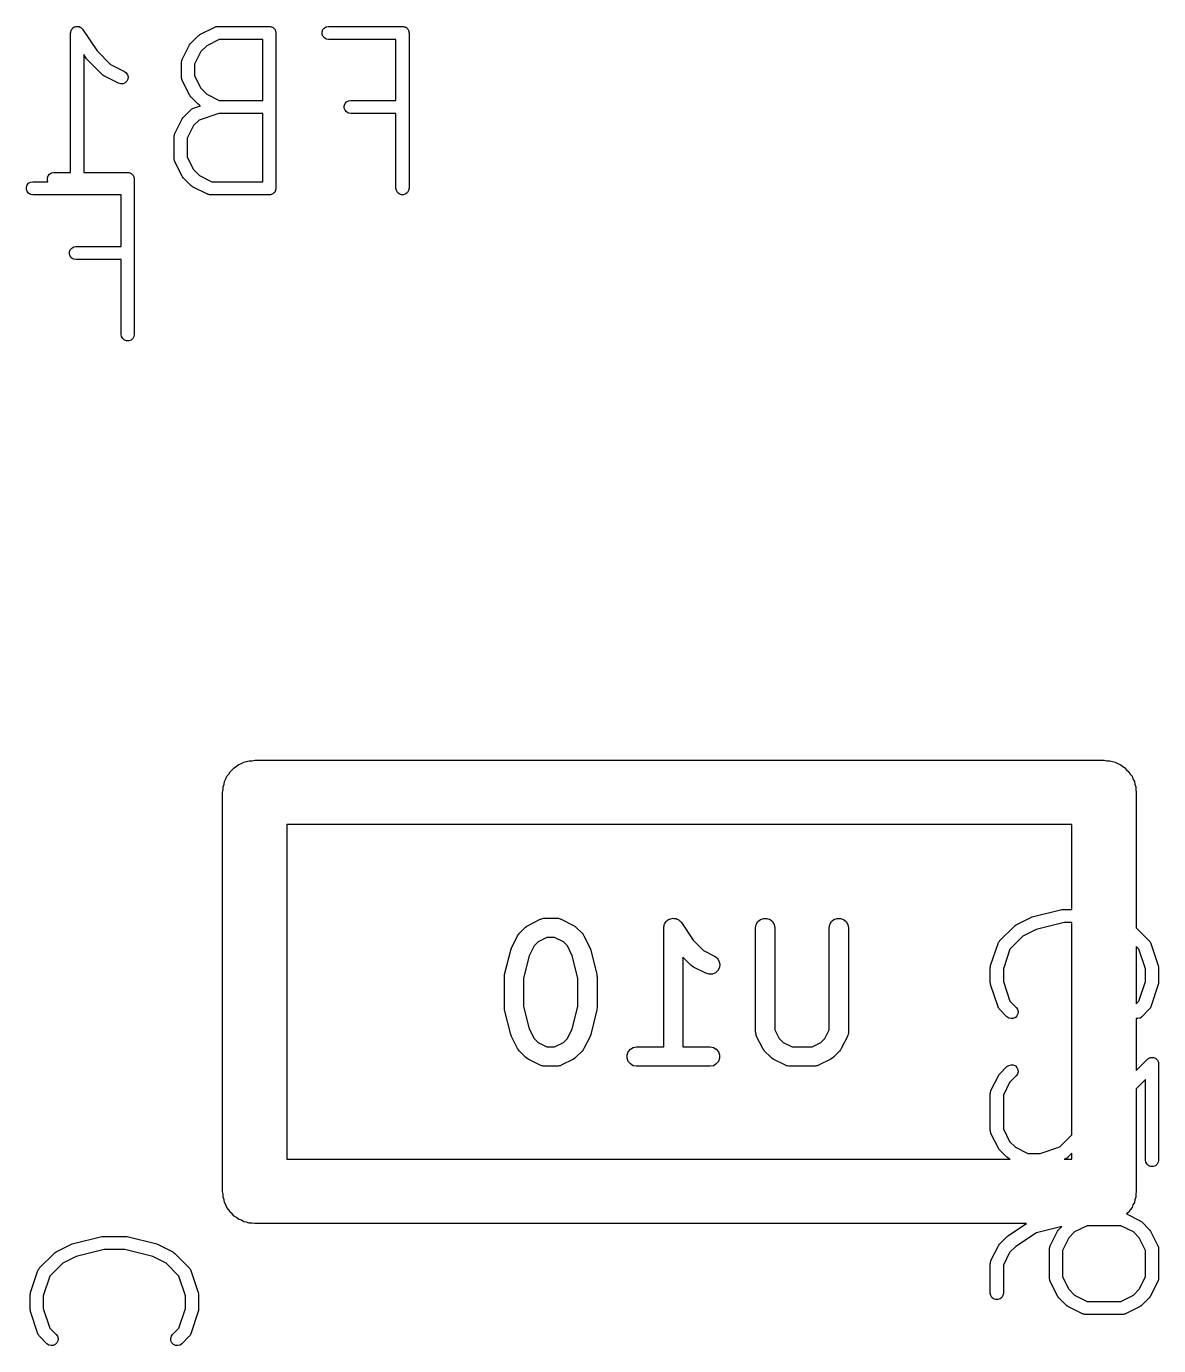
# Model space of a CAD drawing. Extents: x -0.3 to 76.5, y -74.5 to -2.2.
# Drawn here: x 43.43 to 52.22, y -62.3 to -52.05 of the extents above; entities that cross this region are included whole.
import ezdxf

# ---------------------------------------------------------------- set-up
doc = ezdxf.new("R2010")
doc.units = 0
doc.header["$MEASUREMENT"] = 0
doc.layers.add('BLACK', color=7, linetype='CONTINUOUS')

msp = doc.modelspace()

# ---------------------------------------------------------------- linework, layer by layer
at = {"layer": 'Black'}
for p, q in [((43.7971, -52.0561), (43.7994, -52.0545)), ((43.7994, -52.0545), (43.8053, -52.0531)), ((43.8053, -52.0531), (43.811, -52.051)), ((43.811, -52.051), (43.8138, -52.051)), ((43.8138, -52.051), (43.8166, -52.0504)), ((43.8166, -52.0504), (43.8226, -52.051)), ((43.8226, -52.051), (43.8287, -52.051)), ((43.8287, -52.051), (43.8313, -52.052)), ((43.8313, -52.052), (43.8341, -52.0523)), ((43.8341, -52.0523), (43.8395, -52.055)), ((43.8395, -52.055), (43.8452, -52.0571)), ((44.8887, -52.0556), (44.8915, -52.0548)), ((44.8915, -52.0548), (44.8941, -52.0533)), ((44.8941, -52.0533), (44.8999, -52.0523)), ((44.8999, -52.0523), (44.9056, -52.0506)), ((44.9056, -52.0506), (44.9085, -52.0508)), ((44.9085, -52.0508), (44.9114, -52.0502)), ((44.9114, -52.0502), (45.3136, -52.0502)), ((45.3136, -52.0502), (45.318, -52.051)), ((45.318, -52.051), (45.3224, -52.051)), ((45.3224, -52.051), (45.3266, -52.0525)), ((45.3266, -52.0525), (45.331, -52.0533)), ((45.331, -52.0533), (45.3348, -52.0555)), ((45.7406, -52.0621), (45.7558, -52.0533)), ((45.7558, -52.0533), (45.7732, -52.0502)), ((45.7732, -52.0502), (46.3477, -52.0502)), ((46.3477, -52.0502), (46.3521, -52.051)), ((46.3521, -52.051), (46.3566, -52.051)), ((46.3566, -52.051), (46.3607, -52.0525)), ((46.3607, -52.0525), (46.3651, -52.0533)), ((46.3651, -52.0533), (46.369, -52.0555)), ((43.769, -52.101), (43.7695, -52.0983)), ((43.769, -53.1852), (43.769, -52.101)), ((43.7693, -52.0955), (43.771, -52.0896)), ((43.7695, -52.0983), (43.7693, -52.0955)), ((43.771, -52.0896), (43.7721, -52.0837)), ((43.7721, -52.0837), (43.7735, -52.0812)), ((43.7735, -52.0812), (43.7743, -52.0785)), ((43.7743, -52.0785), (43.7779, -52.0736)), ((43.7779, -52.0736), (43.7809, -52.0684)), ((43.7809, -52.0684), (43.7831, -52.0666)), ((43.7831, -52.0666), (43.7847, -52.0643)), ((43.7847, -52.0643), (43.7898, -52.061)), ((43.7898, -52.061), (43.7944, -52.0571)), ((43.7944, -52.0571), (43.7971, -52.0561)), ((43.8452, -52.0571), (43.8474, -52.0589)), ((43.8474, -52.0589), (43.8499, -52.0601)), ((43.8499, -52.0601), (43.8541, -52.0645)), ((43.8541, -52.0645), (43.8587, -52.0684)), ((43.8587, -52.0684), (43.8602, -52.0708)), ((43.8602, -52.0708), (43.8621, -52.0729)), ((43.8621, -52.0729), (43.9742, -52.241)), ((44.7032, -52.18), (44.7606, -52.1226)), ((44.7606, -52.1226), (44.7673, -52.1179)), ((44.7673, -52.1179), (44.7738, -52.1131)), ((44.7738, -52.1131), (44.8887, -52.0556)), ((44.9234, -52.1518), (44.8266, -52.2002)), ((45.2628, -52.1518), (44.9234, -52.1518)), ((45.2628, -52.6248), (45.2628, -52.1518)), ((45.3348, -52.0555), (45.339, -52.0571)), ((45.339, -52.0571), (45.3424, -52.0599)), ((45.3424, -52.0599), (45.3462, -52.0621)), ((45.3462, -52.0621), (45.3491, -52.0655)), ((45.3491, -52.0655), (45.3525, -52.0684)), ((45.3525, -52.0684), (45.3547, -52.0722)), ((45.3547, -52.0722), (45.3576, -52.0756)), ((45.3576, -52.0756), (45.3591, -52.0798)), ((45.3591, -52.0798), (45.3613, -52.0837)), ((45.3613, -52.0837), (45.3621, -52.0881)), ((45.3621, -52.0881), (45.3636, -52.0922)), ((45.3636, -52.0922), (45.3636, -52.0967)), ((45.3636, -52.0967), (45.3644, -52.101)), ((45.3644, -52.101), (45.3644, -53.3075)), ((45.7232, -52.0922), (45.7292, -52.0756)), ((45.7232, -52.1099), (45.7232, -52.0922)), ((45.7292, -52.1264), (45.7232, -52.1099)), ((45.7292, -52.0756), (45.7406, -52.0621)), ((45.7406, -52.14), (45.7292, -52.1264)), ((45.7558, -52.1488), (45.7406, -52.14)), ((45.7732, -52.1518), (45.7558, -52.1488)), ((46.2969, -52.1518), (45.7732, -52.1518)), ((46.2969, -52.6248), (46.2969, -52.1518)), ((46.369, -52.0555), (46.3731, -52.0571)), ((46.3731, -52.0571), (46.3765, -52.0599)), ((46.3765, -52.0599), (46.3804, -52.0621)), ((46.3804, -52.0621), (46.3832, -52.0655)), ((46.3832, -52.0655), (46.3867, -52.0684)), ((46.3867, -52.0684), (46.3889, -52.0722)), ((46.3889, -52.0722), (46.3917, -52.0756)), ((46.3917, -52.0756), (46.3933, -52.0798)), ((46.3933, -52.0798), (46.3955, -52.0837)), ((46.3955, -52.0837), (46.3962, -52.0881)), ((46.3962, -52.0881), (46.3978, -52.0922)), ((46.3978, -52.0922), (46.3978, -52.0967)), ((46.3978, -52.0967), (46.3985, -52.101)), ((46.3985, -52.101), (46.3985, -53.3075)), ((43.9742, -52.241), (44.0797, -52.3466)), ((44.6362, -52.3081), (44.6936, -52.1932)), ((44.6936, -52.1932), (44.6985, -52.1867)), ((44.6985, -52.1867), (44.7032, -52.18)), ((44.7808, -52.246), (44.7324, -52.3428)), ((44.8266, -52.2002), (44.7808, -52.246)), ((43.8925, -52.3016), (43.8706, -52.2688)), ((43.8706, -52.2688), (43.8706, -53.1852)), ((43.8959, -52.3052), (43.8925, -52.3016)), ((43.8988, -52.3093), (43.8959, -52.3052)), ((44.0137, -52.4242), (43.8988, -52.3093)), ((44.0797, -52.3466), (44.1873, -52.4003)), ((44.6308, -52.3309), (44.6313, -52.328)), ((44.6308, -52.4458), (44.6308, -52.3309)), ((44.6312, -52.325), (44.6328, -52.3193)), ((44.6313, -52.328), (44.6312, -52.325)), ((44.6328, -52.3193), (44.6339, -52.3135)), ((44.6339, -52.3135), (44.6353, -52.3109)), ((44.6353, -52.3109), (44.6362, -52.3081)), ((44.7324, -52.3428), (44.7324, -52.4338)), ((44.0204, -52.4289), (44.0137, -52.4242)), ((44.0269, -52.4337), (44.0204, -52.4289)), ((44.1418, -52.4912), (44.0269, -52.4337)), ((44.1873, -52.4003), (44.2014, -52.4108)), ((44.2014, -52.4108), (44.2112, -52.4256)), ((44.2132, -52.4602), (44.2053, -52.476)), ((44.2112, -52.4256), (44.2153, -52.4427)), ((44.2153, -52.4427), (44.2132, -52.4602)), ((44.6313, -52.4486), (44.6308, -52.4458)), ((44.6312, -52.4516), (44.6313, -52.4486)), ((44.6328, -52.4573), (44.6312, -52.4516)), ((44.6339, -52.4631), (44.6328, -52.4573)), ((44.6353, -52.4657), (44.6339, -52.4631)), ((44.7324, -52.4338), (44.7808, -52.5306)), ((44.1587, -52.4962), (44.1418, -52.4912)), ((44.1764, -52.4952), (44.1587, -52.4962)), ((44.1925, -52.4882), (44.1764, -52.4952)), ((44.2053, -52.476), (44.1925, -52.4882)), ((44.6362, -52.4685), (44.6353, -52.4657)), ((44.6936, -52.5834), (44.6362, -52.4685)), ((44.7808, -52.5306), (44.8266, -52.5764)), ((44.6985, -52.5899), (44.6936, -52.5834)), ((44.7032, -52.5966), (44.6985, -52.5899)), ((44.7606, -52.654), (44.7032, -52.5966)), ((44.723, -52.6848), (44.779, -52.6662)), ((44.7673, -52.6587), (44.7606, -52.654)), ((44.7738, -52.6636), (44.7673, -52.6587)), ((44.779, -52.6662), (44.7738, -52.6636)), ((44.8266, -52.5764), (44.9234, -52.6248)), ((44.9234, -52.6248), (45.2628, -52.6248)), ((45.8955, -52.6668), (45.9016, -52.6502)), ((45.8955, -52.6844), (45.8955, -52.6668)), ((45.9016, -52.6502), (45.9129, -52.6367)), ((45.9129, -52.6367), (45.9282, -52.6278)), ((45.9282, -52.6278), (45.9456, -52.6248)), ((45.9456, -52.6248), (46.2969, -52.6248)), ((44.5787, -52.8827), (44.6362, -52.7678)), ((44.6362, -52.7678), (44.641, -52.7612)), ((44.641, -52.7612), (44.6457, -52.7546)), ((44.6457, -52.7546), (44.7032, -52.6971)), ((44.7032, -52.6971), (44.7055, -52.6954)), ((44.7055, -52.6954), (44.7075, -52.6932)), ((44.7075, -52.6932), (44.7127, -52.6904)), ((44.7127, -52.6904), (44.7176, -52.687)), ((44.7176, -52.687), (44.7204, -52.6862)), ((44.7204, -52.6862), (44.723, -52.6848)), ((44.9197, -52.7264), (44.7665, -52.7774)), ((45.2628, -52.7264), (44.9197, -52.7264)), ((45.2628, -53.2567), (45.2628, -52.7264)), ((45.9016, -52.701), (45.8955, -52.6844)), ((45.9129, -52.7145), (45.9016, -52.701)), ((45.9282, -52.7233), (45.9129, -52.7145)), ((45.9456, -52.7264), (45.9282, -52.7233)), ((46.2969, -52.7264), (45.9456, -52.7264)), ((46.2969, -53.3075), (46.2969, -52.7264)), ((44.7234, -52.8206), (44.675, -52.9174)), ((44.7665, -52.7774), (44.7234, -52.8206)), ((44.5734, -52.9054), (44.5739, -52.9025)), ((44.5734, -53.0777), (44.5734, -52.9054)), ((44.5737, -52.8996), (44.5754, -52.8939)), ((44.5739, -52.9025), (44.5737, -52.8996)), ((44.5754, -52.8939), (44.5764, -52.888)), ((44.5764, -52.888), (44.5779, -52.8855)), ((44.5779, -52.8855), (44.5787, -52.8827)), ((44.675, -52.9174), (44.675, -53.0657)), ((44.5739, -53.0806), (44.5734, -53.0777)), ((44.675, -53.0657), (44.7234, -53.1626)), ((44.5737, -53.0835), (44.5739, -53.0806)), ((44.5754, -53.0893), (44.5737, -53.0835)), ((44.5764, -53.0951), (44.5754, -53.0893)), ((44.5779, -53.0976), (44.5764, -53.0951)), ((44.5787, -53.1005), (44.5779, -53.0976)), ((44.6362, -53.2154), (44.5787, -53.1005)), ((44.7234, -53.1626), (44.7692, -53.2083)), ((43.4251, -53.2987), (43.4311, -53.2821)), ((43.4311, -53.2821), (43.4425, -53.2686)), ((43.4425, -53.2686), (43.4577, -53.2598)), ((43.4577, -53.2598), (43.4751, -53.2567)), ((43.4751, -53.2567), (43.5925, -53.2567)), ((43.5882, -53.2272), (43.5942, -53.2106)), ((43.5882, -53.2449), (43.5882, -53.2272)), ((43.5925, -53.2567), (43.5882, -53.2449)), ((43.5942, -53.2106), (43.6056, -53.1971)), ((43.6056, -53.1971), (43.6208, -53.1883)), ((43.6208, -53.1883), (43.6382, -53.1852)), ((43.6382, -53.1852), (43.769, -53.1852)), ((43.8706, -53.1852), (44.2127, -53.1852)), ((44.2127, -53.1852), (44.2171, -53.186)), ((44.2171, -53.186), (44.2216, -53.186)), ((44.2216, -53.186), (44.2257, -53.1875)), ((44.2257, -53.1875), (44.2301, -53.1883)), ((44.2301, -53.1883), (44.234, -53.1905)), ((44.234, -53.1905), (44.2381, -53.1921)), ((44.2381, -53.1921), (44.2415, -53.1949)), ((44.2415, -53.1949), (44.2454, -53.1971)), ((44.2454, -53.1971), (44.2482, -53.2005)), ((44.2482, -53.2005), (44.2517, -53.2034)), ((44.2517, -53.2034), (44.2539, -53.2072)), ((44.2539, -53.2072), (44.2567, -53.2106)), ((44.2567, -53.2106), (44.2583, -53.2148)), ((44.2583, -53.2148), (44.2605, -53.2187)), ((44.2605, -53.2187), (44.2612, -53.2231)), ((44.2612, -53.2231), (44.2628, -53.2272)), ((44.2628, -53.2272), (44.2628, -53.2317)), ((44.2628, -53.2317), (44.2635, -53.236)), ((44.2635, -53.236), (44.2635, -54.4425)), ((44.641, -53.2219), (44.6362, -53.2154)), ((44.6457, -53.2286), (44.641, -53.2219)), ((44.7032, -53.286), (44.6457, -53.2286)), ((44.7692, -53.2083), (44.866, -53.2567)), ((44.866, -53.2567), (45.2628, -53.2567)), ((43.4251, -53.3164), (43.4251, -53.2987)), ((43.4311, -53.3329), (43.4251, -53.3164)), ((43.4425, -53.3465), (43.4311, -53.3329)), ((43.4577, -53.3553), (43.4425, -53.3465)), ((43.4751, -53.3583), (43.4577, -53.3553)), ((44.1619, -53.3583), (43.4751, -53.3583)), ((44.1619, -53.7598), (44.1619, -53.3583)), ((44.7098, -53.2907), (44.7032, -53.286)), ((44.7164, -53.2955), (44.7098, -53.2907)), ((44.8313, -53.353), (44.7164, -53.2955)), ((44.8341, -53.3538), (44.8313, -53.353)), ((44.8366, -53.3553), (44.8341, -53.3538)), ((44.8425, -53.3563), (44.8366, -53.3553)), ((44.8482, -53.358), (44.8425, -53.3563)), ((44.8511, -53.3578), (44.8482, -53.358)), ((44.854, -53.3583), (44.8511, -53.3578)), ((45.3136, -53.3583), (44.854, -53.3583)), ((45.318, -53.3576), (45.3136, -53.3583)), ((45.3224, -53.3576), (45.318, -53.3576)), ((45.3266, -53.3561), (45.3224, -53.3576)), ((45.331, -53.3553), (45.3266, -53.3561)), ((45.3348, -53.3531), (45.331, -53.3553)), ((45.339, -53.3515), (45.3348, -53.3531)), ((45.3424, -53.3487), (45.339, -53.3515)), ((45.3462, -53.3465), (45.3424, -53.3487)), ((45.3491, -53.3431), (45.3462, -53.3465)), ((45.3525, -53.3402), (45.3491, -53.3431)), ((45.3547, -53.3364), (45.3525, -53.3402)), ((45.3576, -53.3329), (45.3547, -53.3364)), ((45.3591, -53.3288), (45.3576, -53.3329)), ((45.3613, -53.3249), (45.3591, -53.3288)), ((45.3621, -53.3205), (45.3613, -53.3249)), ((45.3636, -53.3164), (45.3621, -53.3205)), ((45.3644, -53.3075), (45.3636, -53.3119)), ((45.3636, -53.3119), (45.3636, -53.3164)), ((46.3, -53.3249), (46.2969, -53.3075)), ((46.3088, -53.3402), (46.3, -53.3249)), ((46.3223, -53.3515), (46.3088, -53.3402)), ((46.3389, -53.3576), (46.3223, -53.3515)), ((46.3566, -53.3576), (46.3389, -53.3576)), ((46.3731, -53.3515), (46.3566, -53.3576)), ((46.3867, -53.3402), (46.3731, -53.3515)), ((46.3955, -53.3249), (46.3867, -53.3402)), ((46.3985, -53.3075), (46.3955, -53.3249)), ((43.7605, -53.8017), (43.7666, -53.7852)), ((43.7666, -53.7852), (43.7779, -53.7717)), ((43.7779, -53.7717), (43.7932, -53.7628)), ((43.7932, -53.7628), (43.8106, -53.7598)), ((43.8106, -53.7598), (44.1619, -53.7598)), ((43.7605, -53.8194), (43.7605, -53.8017)), ((43.7666, -53.836), (43.7605, -53.8194)), ((43.7779, -53.8495), (43.7666, -53.836)), ((43.7932, -53.8583), (43.7779, -53.8495)), ((43.8106, -53.8614), (43.7932, -53.8583)), ((44.1619, -53.8614), (43.8106, -53.8614)), ((44.1619, -54.4425), (44.1619, -53.8614)), ((44.165, -54.4599), (44.1619, -54.4425)), ((44.1738, -54.4752), (44.165, -54.4599)), ((44.1873, -54.4865), (44.1738, -54.4752)), ((44.2039, -54.4926), (44.1873, -54.4865)), ((44.2216, -54.4926), (44.2039, -54.4926)), ((44.2381, -54.4865), (44.2216, -54.4926)), ((44.2517, -54.4752), (44.2381, -54.4865)), ((44.2605, -54.4599), (44.2517, -54.4752)), ((44.2635, -54.4425), (44.2605, -54.4599)), ((45.0582, -57.7976), (45.075, -57.7835)), ((45.075, -57.7835), (45.0956, -57.776)), ((45.0956, -57.776), (45.1145, -57.7651)), ((45.1145, -57.7651), (45.136, -57.7613)), ((45.136, -57.7613), (45.1566, -57.7538)), ((45.1566, -57.7538), (45.1785, -57.7538)), ((45.1785, -57.7538), (45.2, -57.75)), ((45.2, -57.75), (51.8, -57.75)), ((51.8, -57.75), (51.8215, -57.7538)), ((51.8215, -57.7538), (51.8434, -57.7538)), ((51.8434, -57.7538), (51.864, -57.7613)), ((51.864, -57.7613), (51.8855, -57.7651)), ((51.8855, -57.7651), (51.9044, -57.776)), ((51.9044, -57.776), (51.925, -57.7835)), ((51.925, -57.7835), (51.9418, -57.7976)), ((44.9651, -57.9145), (44.976, -57.8956)), ((44.976, -57.8956), (44.9835, -57.875)), ((44.9835, -57.875), (44.9976, -57.8582)), ((44.9976, -57.8582), (45.0085, -57.8393)), ((45.0085, -57.8393), (45.0252, -57.8252)), ((45.0252, -57.8252), (45.0393, -57.8085)), ((45.0393, -57.8085), (45.0582, -57.7976)), ((51.9418, -57.7976), (51.9607, -57.8085)), ((51.9607, -57.8085), (51.9748, -57.8252)), ((51.9748, -57.8252), (51.9915, -57.8393)), ((51.9915, -57.8393), (52.0024, -57.8582)), ((52.0024, -57.8582), (52.0165, -57.875)), ((52.0165, -57.875), (52.024, -57.8956)), ((52.024, -57.8956), (52.0349, -57.9145)), ((44.95, -58), (44.9538, -57.9785)), ((44.9538, -57.9566), (44.9613, -57.936)), ((44.9538, -57.9785), (44.9538, -57.9566)), ((44.9613, -57.936), (44.9651, -57.9145)), ((52.0349, -57.9145), (52.0387, -57.936)), ((52.0387, -57.936), (52.0462, -57.9566)), ((52.0462, -57.9566), (52.0462, -57.9785)), ((52.0462, -57.9785), (52.05, -58)), ((44.95, -61.1), (44.95, -58)), ((52.05, -58), (52.05, -59.0527)), ((45.45, -58.25), (45.45, -60.85)), ((51.55, -58.25), (45.45, -58.25)), ((51.55, -58.909), (51.55, -58.25)), ((51.241, -58.968), (51.4708, -58.9105)), ((51.4708, -58.9105), (51.477, -58.9101)), ((51.477, -58.9101), (51.4831, -58.909)), ((51.4831, -58.909), (51.55, -58.909)), ((47.3236, -59.0329), (47.4188, -58.9853)), ((47.4188, -58.9853), (47.423, -58.9841)), ((47.423, -58.9841), (47.4267, -58.9819)), ((47.4267, -58.9819), (47.4354, -58.9804)), ((47.4354, -58.9804), (47.4438, -58.9779)), ((47.4438, -58.9779), (47.4481, -58.9781)), ((47.4481, -58.9781), (47.4524, -58.9774)), ((47.4524, -58.9774), (47.5476, -58.9774)), ((47.5476, -58.9774), (47.5519, -58.9781)), ((47.5519, -58.9781), (47.5562, -58.9779)), ((47.5562, -58.9779), (47.5646, -58.9804)), ((47.5646, -58.9804), (47.5733, -58.9819)), ((47.5733, -58.9819), (47.577, -58.9841)), ((47.577, -58.9841), (47.5812, -58.9853)), ((47.5812, -58.9853), (47.6764, -59.0329)), ((48.3819, -59.0267), (48.384, -59.0231)), ((48.384, -59.0231), (48.3851, -59.0191)), ((48.3851, -59.0191), (48.3905, -59.0119)), ((48.3905, -59.0119), (48.3949, -59.0042)), ((48.3949, -59.0042), (48.3981, -59.0015)), ((48.3981, -59.0015), (48.4006, -58.9981)), ((48.4006, -58.9981), (48.408, -58.9932)), ((48.408, -58.9932), (48.4149, -58.9874)), ((48.4149, -58.9874), (48.4188, -58.986)), ((48.4188, -58.986), (48.4222, -58.9837)), ((48.4222, -58.9837), (48.4309, -58.9816)), ((48.4309, -58.9816), (48.4394, -58.9785)), ((48.4394, -58.9785), (48.4435, -58.9785)), ((48.4435, -58.9785), (48.4476, -58.9775)), ((48.4476, -58.9775), (48.4565, -58.9785)), ((48.4565, -58.9785), (48.4654, -58.9785)), ((48.4654, -58.9785), (48.4693, -58.9799)), ((48.4693, -58.9799), (48.4734, -58.9804)), ((48.4734, -58.9804), (48.4815, -58.9844)), ((48.4815, -58.9844), (48.4899, -58.9874)), ((48.4899, -58.9874), (48.4931, -58.9901)), ((48.4931, -58.9901), (48.4968, -58.9919)), ((48.4968, -58.9919), (48.503, -58.9984)), ((48.503, -58.9984), (48.5098, -59.0042)), ((48.5098, -59.0042), (48.5119, -59.0078)), ((48.5119, -59.0078), (48.5148, -59.0108)), ((48.5148, -59.0108), (48.6059, -59.1475)), ((49.0962, -59.0267), (49.1092, -59.0042)), ((49.1092, -59.0042), (49.1292, -58.9874)), ((49.1292, -58.9874), (49.1536, -58.9785)), ((49.1536, -58.9785), (49.1797, -58.9785)), ((49.1797, -58.9785), (49.2042, -58.9874)), ((49.2042, -58.9874), (49.2241, -59.0042)), ((49.2241, -59.0042), (49.2371, -59.0267)), ((49.6676, -59.0267), (49.6806, -59.0042)), ((49.6806, -59.0042), (49.7006, -58.9874)), ((49.7006, -58.9874), (49.7251, -58.9785)), ((49.7251, -58.9785), (49.7511, -58.9785)), ((49.7511, -58.9785), (49.7756, -58.9874)), ((49.7756, -58.9874), (49.7955, -59.0042)), ((49.7955, -59.0042), (49.8086, -59.0267)), ((51.1157, -59.0293), (51.2306, -58.9718)), ((51.2306, -58.9718), (51.2359, -58.9702)), ((51.2359, -58.9702), (51.241, -58.968)), ((51.4894, -59.0106), (51.271, -59.0652)), ((51.55, -59.0106), (51.4894, -59.0106)), ((51.55, -60.6596), (51.55, -59.0106)), ((47.1948, -59.2093), (47.2424, -59.1141)), ((47.2424, -59.1141), (47.2496, -59.1044)), ((47.2496, -59.1044), (47.2565, -59.0946)), ((47.2565, -59.0946), (47.3041, -59.047)), ((47.3041, -59.047), (47.3139, -59.0401)), ((47.3139, -59.0401), (47.3236, -59.0329)), ((47.6764, -59.0329), (47.6861, -59.0401)), ((47.6861, -59.0401), (47.6959, -59.047)), ((47.6959, -59.047), (47.7435, -59.0946)), ((47.7435, -59.0946), (47.7504, -59.1044)), ((47.7504, -59.1044), (47.7576, -59.1141)), ((47.7576, -59.1141), (47.8052, -59.2093)), ((48.3774, -59.0524), (48.3781, -59.0483)), ((48.3774, -59.9774), (48.3774, -59.0524)), ((48.3778, -59.0441), (48.3803, -59.0355)), ((48.3781, -59.0483), (48.3778, -59.0441)), ((48.3803, -59.0355), (48.3819, -59.0267)), ((49.0917, -59.0524), (49.0962, -59.0267)), ((49.0917, -59.8619), (49.0917, -59.0524)), ((49.2371, -59.0267), (49.2417, -59.0524)), ((49.2417, -59.0524), (49.2417, -59.8442)), ((49.6631, -59.0524), (49.6676, -59.0267)), ((49.6631, -59.8442), (49.6631, -59.0524)), ((49.8086, -59.0267), (49.8131, -59.0524)), ((49.8131, -59.0524), (49.8131, -59.8619)), ((50.9876, -59.1537), (51.1025, -59.0388)), ((51.1685, -59.1165), (51.0679, -59.2171)), ((51.1025, -59.0388), (51.1092, -59.0341)), ((51.1092, -59.0341), (51.1157, -59.0293)), ((51.271, -59.0652), (51.1685, -59.1165)), ((52.05, -59.0527), (52.151, -59.1537)), ((47.1415, -59.4151), (47.1891, -59.2247)), ((47.1891, -59.2247), (47.1925, -59.2172)), ((47.1925, -59.2172), (47.1948, -59.2093)), ((47.3712, -59.192), (47.3327, -59.269)), ((47.4016, -59.1616), (47.3712, -59.192)), ((47.4701, -59.1274), (47.4016, -59.1616)), ((47.5299, -59.1274), (47.4701, -59.1274)), ((47.5984, -59.1616), (47.5299, -59.1274)), ((47.6288, -59.192), (47.5984, -59.1616)), ((47.6673, -59.269), (47.6288, -59.192)), ((47.8052, -59.2093), (47.8075, -59.2172)), ((47.8075, -59.2172), (47.8109, -59.2247)), ((47.8109, -59.2247), (47.8585, -59.4151)), ((48.6059, -59.1475), (48.6873, -59.2288)), ((50.9179, -59.3459), (50.9753, -59.1736)), ((50.9753, -59.1736), (50.9767, -59.171)), ((50.9767, -59.171), (50.9775, -59.1682)), ((50.9775, -59.1682), (50.9809, -59.1633)), ((50.9809, -59.1633), (50.9837, -59.158)), ((50.9837, -59.158), (50.9859, -59.1561)), ((50.9859, -59.1561), (50.9876, -59.1537)), ((51.0679, -59.2171), (51.0168, -59.3702)), ((52.0707, -59.2171), (52.05, -59.1964)), ((52.05, -59.1964), (52.05, -59.6425)), ((52.1217, -59.3702), (52.0707, -59.2171)), ((52.151, -59.1537), (52.1527, -59.1561)), ((52.1527, -59.1561), (52.1549, -59.158)), ((52.1549, -59.158), (52.1577, -59.1633)), ((52.1577, -59.1633), (52.1611, -59.1681)), ((52.1611, -59.1681), (52.1619, -59.171)), ((52.1619, -59.171), (52.1633, -59.1736)), ((52.1633, -59.1736), (52.2207, -59.3459)), ((47.3327, -59.269), (47.2893, -59.4426)), ((47.7107, -59.4426), (47.6673, -59.269)), ((48.5898, -59.3435), (48.5274, -59.2811)), ((48.5274, -59.2811), (48.5274, -59.9774)), ((48.6873, -59.2288), (48.7716, -59.271)), ((48.7716, -59.271), (48.7926, -59.2865)), ((48.7926, -59.2865), (48.8069, -59.3083)), ((48.8069, -59.3083), (48.813, -59.3336)), ((47.1393, -59.4333), (47.1409, -59.4243)), ((47.1409, -59.4243), (47.1415, -59.4151)), ((47.8585, -59.4151), (47.8591, -59.4243)), ((47.8591, -59.4243), (47.8607, -59.4333)), ((48.5997, -59.3504), (48.5898, -59.3435)), ((48.6093, -59.3576), (48.5997, -59.3504)), ((48.7046, -59.4052), (48.6093, -59.3576)), ((48.7295, -59.4126), (48.7046, -59.4052)), ((48.7555, -59.411), (48.7295, -59.4126)), ((48.7794, -59.4007), (48.7555, -59.411)), ((48.7983, -59.3828), (48.7794, -59.4007)), ((48.81, -59.3595), (48.7983, -59.3828)), ((48.813, -59.3336), (48.81, -59.3595)), ((50.9152, -59.362), (50.9167, -59.354)), ((50.9152, -59.4769), (50.9152, -59.362)), ((50.9167, -59.354), (50.9179, -59.3459)), ((51.0168, -59.3702), (51.0168, -59.4686)), ((52.1217, -59.4686), (52.1217, -59.3702)), ((52.2207, -59.3459), (52.2219, -59.354)), ((52.2219, -59.354), (52.2233, -59.362)), ((52.2233, -59.362), (52.2233, -59.4769)), ((47.1393, -59.6714), (47.1393, -59.4333)), ((47.2893, -59.4426), (47.2893, -59.6622)), ((47.7107, -59.6622), (47.7107, -59.4426)), ((47.8607, -59.4333), (47.8607, -59.6714)), ((50.9167, -59.4849), (50.9152, -59.4769)), ((50.9179, -59.4929), (50.9167, -59.4849)), ((50.9753, -59.6653), (50.9179, -59.4929)), ((51.0168, -59.4686), (51.0679, -59.6218)), ((52.0707, -59.6218), (52.1217, -59.4686)), ((52.2207, -59.4929), (52.1633, -59.6653)), ((52.2219, -59.4849), (52.2207, -59.4929)), ((52.2233, -59.4769), (52.2219, -59.4849)), ((51.0679, -59.6218), (51.1169, -59.6708)), ((52.05, -59.6425), (52.0707, -59.6218)), ((47.1409, -59.6805), (47.1393, -59.6714)), ((47.1415, -59.6896), (47.1409, -59.6805)), ((47.1891, -59.8801), (47.1415, -59.6896)), ((47.2893, -59.6622), (47.3327, -59.8357)), ((47.6673, -59.8357), (47.7107, -59.6622)), ((47.8585, -59.6896), (47.8109, -59.8801)), ((47.8591, -59.6805), (47.8585, -59.6896)), ((47.8607, -59.6714), (47.8591, -59.6805)), ((50.9767, -59.6679), (50.9753, -59.6653)), ((50.9775, -59.6707), (50.9767, -59.6679)), ((50.9809, -59.6756), (50.9775, -59.6707)), ((50.9837, -59.6808), (50.9809, -59.6756)), ((50.9859, -59.6828), (50.9837, -59.6808)), ((50.9876, -59.6852), (50.9859, -59.6828)), ((51.045, -59.7426), (50.9876, -59.6852)), ((51.1226, -59.7358), (51.1101, -59.7483)), ((51.1169, -59.6708), (51.127, -59.6852)), ((51.13, -59.7198), (51.1226, -59.7358)), ((51.127, -59.6852), (51.1316, -59.7023)), ((51.1316, -59.7023), (51.13, -59.7198)), ((52.151, -59.6852), (52.0936, -59.7426)), ((52.1527, -59.6828), (52.151, -59.6852)), ((52.1549, -59.6808), (52.1527, -59.6828)), ((52.1577, -59.6756), (52.1549, -59.6808)), ((52.1611, -59.6707), (52.1577, -59.6756)), ((52.1619, -59.6679), (52.1611, -59.6707)), ((52.1633, -59.6653), (52.1619, -59.6679)), ((47.3327, -59.8357), (47.3712, -59.9127)), ((47.6288, -59.9127), (47.6673, -59.8357)), ((51.0595, -59.7527), (51.045, -59.7426)), ((51.0765, -59.7573), (51.0595, -59.7527)), ((51.0941, -59.7558), (51.0765, -59.7573)), ((51.1101, -59.7483), (51.0941, -59.7558)), ((52.0621, -59.7573), (52.05, -59.7562)), ((52.05, -59.7562), (52.05, -60.1596)), ((52.0791, -59.7527), (52.0621, -59.7573)), ((52.0936, -59.7426), (52.0791, -59.7527)), ((47.1925, -59.8876), (47.1891, -59.8801)), ((47.1948, -59.8954), (47.1925, -59.8876)), ((47.2424, -59.9907), (47.1948, -59.8954)), ((47.3712, -59.9127), (47.4016, -59.9431)), ((47.4016, -59.9431), (47.4701, -59.9774)), ((47.5299, -59.9774), (47.5984, -59.9431)), ((47.5984, -59.9431), (47.6288, -59.9127)), ((47.8052, -59.8954), (47.7576, -59.9907)), ((47.8075, -59.8876), (47.8052, -59.8954)), ((47.8109, -59.8801), (47.8075, -59.8876)), ((49.0924, -59.8662), (49.0917, -59.8619)), ((49.0922, -59.8705), (49.0924, -59.8662)), ((49.0947, -59.8789), (49.0922, -59.8705)), ((49.0962, -59.8876), (49.0947, -59.8789)), ((49.0984, -59.8913), (49.0962, -59.8876)), ((49.0996, -59.8954), (49.0984, -59.8913)), ((49.1472, -59.9907), (49.0996, -59.8954)), ((49.2417, -59.8442), (49.2759, -59.9127)), ((49.2759, -59.9127), (49.3063, -59.9431)), ((49.3063, -59.9431), (49.3748, -59.9774)), ((49.5299, -59.9774), (49.5984, -59.9431)), ((49.5984, -59.9431), (49.6288, -59.9127)), ((49.6288, -59.9127), (49.6631, -59.8442)), ((49.8052, -59.8954), (49.7576, -59.9907)), ((49.8064, -59.8913), (49.8052, -59.8954)), ((49.8086, -59.8876), (49.8064, -59.8913)), ((49.8101, -59.8789), (49.8086, -59.8876)), ((49.8126, -59.8705), (49.8101, -59.8789)), ((49.8131, -59.8619), (49.8123, -59.8662)), ((49.8123, -59.8662), (49.8126, -59.8705)), ((47.2496, -60.0003), (47.2424, -59.9907)), ((47.2565, -60.0102), (47.2496, -60.0003)), ((47.3041, -60.0578), (47.2565, -60.0102)), ((47.4701, -59.9774), (47.5299, -59.9774)), ((47.7435, -60.0102), (47.6959, -60.0578)), ((47.7504, -60.0003), (47.7435, -60.0102)), ((47.7576, -59.9907), (47.7504, -60.0003)), ((48.0928, -60.0394), (48.1017, -60.0149)), ((48.0928, -60.0654), (48.0928, -60.0394)), ((48.1017, -60.0149), (48.1185, -59.9949)), ((48.1185, -59.9949), (48.141, -59.9819)), ((48.141, -59.9819), (48.1667, -59.9774)), ((48.1667, -59.9774), (48.3774, -59.9774)), ((48.5274, -59.9774), (48.7381, -59.9774)), ((48.7381, -59.9774), (48.7637, -59.9819)), ((48.7637, -59.9819), (48.7863, -59.9949)), ((48.7863, -59.9949), (48.803, -60.0149)), ((48.803, -60.0149), (48.812, -60.0394)), ((48.812, -60.0394), (48.812, -60.0654)), ((49.1544, -60.0003), (49.1472, -59.9907)), ((49.1613, -60.0102), (49.1544, -60.0003)), ((49.2089, -60.0578), (49.1613, -60.0102)), ((49.3748, -59.9774), (49.5299, -59.9774)), ((49.7435, -60.0102), (49.6959, -60.0578)), ((49.7504, -60.0003), (49.7435, -60.0102)), ((49.7576, -59.9907), (49.7504, -60.0003)), ((47.3139, -60.0647), (47.3041, -60.0578)), ((47.3236, -60.0718), (47.3139, -60.0647)), ((47.4188, -60.1195), (47.3236, -60.0718)), ((47.423, -60.1207), (47.4188, -60.1195)), ((47.4267, -60.1229), (47.423, -60.1207)), ((47.4354, -60.1244), (47.4267, -60.1229)), ((47.4438, -60.1269), (47.4354, -60.1244)), ((47.4481, -60.1266), (47.4438, -60.1269)), ((47.4524, -60.1274), (47.4481, -60.1266)), ((47.5476, -60.1274), (47.4524, -60.1274)), ((47.5519, -60.1266), (47.5476, -60.1274)), ((47.5562, -60.1269), (47.5519, -60.1266)), ((47.5646, -60.1244), (47.5562, -60.1269)), ((47.5733, -60.1229), (47.5646, -60.1244)), ((47.577, -60.1207), (47.5733, -60.1229)), ((47.5812, -60.1195), (47.577, -60.1207)), ((47.6764, -60.0718), (47.5812, -60.1195)), ((47.6861, -60.0647), (47.6764, -60.0718)), ((47.6959, -60.0578), (47.6861, -60.0647)), ((48.1017, -60.0899), (48.0928, -60.0654)), ((48.1185, -60.1098), (48.1017, -60.0899)), ((48.141, -60.1229), (48.1185, -60.1098)), ((48.1667, -60.1274), (48.141, -60.1229)), ((48.7381, -60.1274), (48.1667, -60.1274)), ((48.7637, -60.1229), (48.7381, -60.1274)), ((48.7863, -60.1098), (48.7637, -60.1229)), ((48.803, -60.0899), (48.7863, -60.1098)), ((48.812, -60.0654), (48.803, -60.0899)), ((49.2187, -60.0647), (49.2089, -60.0578)), ((49.2284, -60.0718), (49.2187, -60.0647)), ((49.3236, -60.1195), (49.2284, -60.0718)), ((49.3277, -60.1207), (49.3236, -60.1195)), ((49.3315, -60.1229), (49.3277, -60.1207)), ((49.3401, -60.1244), (49.3315, -60.1229)), ((49.3486, -60.1269), (49.3401, -60.1244)), ((49.3529, -60.1266), (49.3486, -60.1269)), ((49.3571, -60.1274), (49.3529, -60.1266)), ((49.5476, -60.1274), (49.3571, -60.1274)), ((49.5519, -60.1266), (49.5476, -60.1274)), ((49.5562, -60.1269), (49.5519, -60.1266)), ((49.5646, -60.1244), (49.5562, -60.1269)), ((49.5733, -60.1229), (49.5646, -60.1244)), ((49.577, -60.1207), (49.5733, -60.1229)), ((49.5812, -60.1195), (49.577, -60.1207)), ((49.6764, -60.0718), (49.5812, -60.1195)), ((49.6861, -60.0647), (49.6764, -60.0718)), ((49.6959, -60.0578), (49.6861, -60.0647)), ((50.9876, -60.1878), (51.045, -60.1304)), ((51.045, -60.1304), (51.0595, -60.1203)), ((51.0595, -60.1203), (51.0765, -60.1157)), ((51.0765, -60.1157), (51.0941, -60.1172)), ((51.0941, -60.1172), (51.1101, -60.1247)), ((51.1101, -60.1247), (51.1226, -60.1372)), ((51.1226, -60.1372), (51.13, -60.1532)), ((52.05, -60.1596), (52.1366, -60.0729)), ((52.1366, -60.0729), (52.1421, -60.0691)), ((52.1421, -60.0691), (52.1471, -60.0649)), ((52.1471, -60.0649), (52.1492, -60.0641)), ((52.1492, -60.0641), (52.1511, -60.0628)), ((52.1511, -60.0628), (52.1575, -60.0611)), ((52.1575, -60.0611), (52.1637, -60.0588)), ((52.1637, -60.0588), (52.166, -60.0588)), ((52.166, -60.0588), (52.1681, -60.0582)), ((52.1681, -60.0582), (52.1747, -60.0588)), ((52.1747, -60.0588), (52.1814, -60.0588)), ((52.1814, -60.0588), (52.1835, -60.0596)), ((52.1835, -60.0596), (52.1857, -60.0598)), ((52.1857, -60.0598), (52.1917, -60.0626)), ((52.1917, -60.0626), (52.1979, -60.0649)), ((52.1979, -60.0649), (52.1997, -60.0663)), ((52.1997, -60.0663), (52.2017, -60.0672)), ((52.2017, -60.0672), (52.2064, -60.0719)), ((52.2064, -60.0719), (52.2115, -60.0762)), ((52.2115, -60.0762), (52.2126, -60.0781)), ((52.2126, -60.0781), (52.2142, -60.0797)), ((52.2142, -60.0797), (52.217, -60.0857)), ((52.217, -60.0857), (52.2203, -60.0915)), ((52.2203, -60.0915), (52.2207, -60.0937)), ((52.2207, -60.0937), (52.2216, -60.0957)), ((52.2216, -60.0957), (52.2222, -60.1023)), ((52.2222, -60.1023), (52.2233, -60.1089)), ((52.2233, -60.1089), (52.2233, -60.8557)), ((50.9206, -60.3159), (50.9781, -60.201)), ((50.9781, -60.201), (50.9829, -60.1945)), ((50.9829, -60.1945), (50.9876, -60.1878)), ((51.1169, -60.2022), (51.0653, -60.2539)), ((51.127, -60.1878), (51.1169, -60.2022)), ((51.1316, -60.1707), (51.127, -60.1878)), ((51.13, -60.1532), (51.1316, -60.1707)), ((52.1217, -60.2315), (52.05, -60.3032)), ((52.1217, -60.8557), (52.1217, -60.2315)), ((50.9152, -60.3387), (50.9158, -60.3358)), ((50.9152, -60.6259), (50.9152, -60.3387)), ((50.9156, -60.3329), (50.9173, -60.3272)), ((50.9158, -60.3358), (50.9156, -60.3329)), ((50.9173, -60.3272), (50.9183, -60.3213)), ((50.9183, -60.3213), (50.9198, -60.3188)), ((50.9198, -60.3188), (50.9206, -60.3159)), ((51.0653, -60.2539), (51.0168, -60.3507)), ((51.0168, -60.3507), (51.0168, -60.6139)), ((52.05, -60.3032), (52.05, -61.1)), ((50.9158, -60.6288), (50.9152, -60.6259)), ((50.9156, -60.6317), (50.9158, -60.6288)), ((50.9173, -60.6374), (50.9156, -60.6317)), ((50.9183, -60.6433), (50.9173, -60.6374)), ((50.9198, -60.6458), (50.9183, -60.6433)), ((50.9206, -60.6486), (50.9198, -60.6458)), ((50.9781, -60.7636), (50.9206, -60.6486)), ((51.0168, -60.6139), (51.0652, -60.7107)), ((51.4557, -60.7539), (51.55, -60.6596)), ((50.9829, -60.7701), (50.9781, -60.7636)), ((51.0652, -60.7107), (51.111, -60.7565)), ((51.111, -60.7565), (51.2078, -60.8049)), ((51.3025, -60.8049), (51.4557, -60.7539)), ((45.45, -60.85), (51.0708, -60.85)), ((50.9876, -60.7768), (50.9829, -60.7701)), ((51.045, -60.8342), (50.9876, -60.7768)), ((51.0517, -60.8389), (51.045, -60.8342)), ((51.0582, -60.8437), (51.0517, -60.8389)), ((51.0708, -60.85), (51.0582, -60.8437)), ((51.2078, -60.8049), (51.3025, -60.8049)), ((51.4992, -60.8465), (51.4886, -60.85)), ((51.4886, -60.85), (51.55, -60.85)), ((51.5018, -60.8451), (51.4992, -60.8465)), ((51.5046, -60.8443), (51.5018, -60.8451)), ((51.5095, -60.8409), (51.5046, -60.8443)), ((51.5147, -60.8381), (51.5095, -60.8409)), ((51.5166, -60.8359), (51.5147, -60.8381)), ((51.519, -60.8342), (51.5166, -60.8359)), ((51.55, -60.8032), (51.519, -60.8342)), ((51.55, -60.85), (51.55, -60.8032)), ((52.1248, -60.8731), (52.1217, -60.8557)), ((52.2233, -60.8557), (52.2203, -60.8731)), ((52.1336, -60.8884), (52.1248, -60.8731)), ((52.1471, -60.8997), (52.1336, -60.8884)), ((52.1637, -60.9058), (52.1471, -60.8997)), ((52.1814, -60.9058), (52.1637, -60.9058)), ((52.1979, -60.8997), (52.1814, -60.9058)), ((52.2115, -60.8884), (52.1979, -60.8997)), ((52.2203, -60.8731), (52.2115, -60.8884)), ((44.9538, -61.1215), (44.95, -61.1)), ((44.9538, -61.1434), (44.9538, -61.1215)), ((44.9613, -61.164), (44.9538, -61.1434)), ((44.9651, -61.1855), (44.9613, -61.164)), ((52.0387, -61.164), (52.0349, -61.1855)), ((52.0462, -61.1434), (52.0387, -61.164)), ((52.05, -61.1), (52.0462, -61.1215)), ((52.0462, -61.1215), (52.0462, -61.1434)), ((44.976, -61.2044), (44.9651, -61.1855)), ((44.9835, -61.225), (44.976, -61.2044)), ((44.9976, -61.2418), (44.9835, -61.225)), ((45.0085, -61.2607), (44.9976, -61.2418)), ((45.0252, -61.2748), (45.0085, -61.2607)), ((45.0393, -61.2915), (45.0252, -61.2748)), ((51.9915, -61.2607), (51.9749, -61.2746)), ((51.9749, -61.2746), (52.0804, -61.3274)), ((52.0024, -61.2418), (51.9915, -61.2607)), ((52.0165, -61.225), (52.0024, -61.2418)), ((52.024, -61.2044), (52.0165, -61.225)), ((52.0349, -61.1855), (52.024, -61.2044)), ((45.0582, -61.3024), (45.0393, -61.2915)), ((45.075, -61.3165), (45.0582, -61.3024)), ((45.0956, -61.324), (45.075, -61.3165)), ((45.1145, -61.3349), (45.0956, -61.324)), ((45.136, -61.3387), (45.1145, -61.3349)), ((45.1566, -61.3462), (45.136, -61.3387)), ((45.1785, -61.3462), (45.1566, -61.3462)), ((45.2, -61.35), (45.1785, -61.3462)), ((51.1959, -61.35), (45.2, -61.35)), ((51.0528, -61.4454), (51.1959, -61.35)), ((51.4707, -61.3708), (51.2742, -61.42)), ((51.4472, -61.3943), (51.4707, -61.3708)), ((51.6675, -61.3662), (51.5707, -61.4146)), ((51.9307, -61.3662), (51.6675, -61.3662)), ((52.0276, -61.4146), (51.9307, -61.3662)), ((52.0804, -61.3274), (52.0869, -61.3322)), ((52.0869, -61.3322), (52.0936, -61.3369)), ((52.0936, -61.3369), (52.151, -61.3943)), ((43.781, -61.508), (44.0108, -61.4505)), ((44.0108, -61.4505), (44.017, -61.4501)), ((44.017, -61.4501), (44.0231, -61.449)), ((44.0231, -61.449), (44.1955, -61.449)), ((44.1955, -61.449), (44.2016, -61.4501)), ((44.2016, -61.4501), (44.2078, -61.4505)), ((44.2078, -61.4505), (44.4376, -61.508)), ((50.9876, -61.5092), (51.045, -61.4518)), ((51.045, -61.4518), (51.0491, -61.4489)), ((51.0491, -61.4489), (51.0528, -61.4454)), ((51.2742, -61.42), (51.1133, -61.5272)), ((51.3802, -61.5224), (51.4377, -61.4075)), ((51.4377, -61.4075), (51.4425, -61.401)), ((51.4425, -61.401), (51.4472, -61.3943)), ((51.5249, -61.4604), (51.4765, -61.5572)), ((51.5707, -61.4146), (51.5249, -61.4604)), ((52.0733, -61.4604), (52.0276, -61.4146)), ((52.1217, -61.5572), (52.0733, -61.4604)), ((52.151, -61.3943), (52.1557, -61.401)), ((52.1557, -61.401), (52.1605, -61.4075)), ((52.1605, -61.4075), (52.218, -61.5224)), ((43.5276, -61.6937), (43.6425, -61.5788)), ((43.6425, -61.5788), (43.6492, -61.5741)), ((43.6492, -61.5741), (43.6557, -61.5693)), ((43.6557, -61.5693), (43.7706, -61.5118)), ((43.7706, -61.5118), (43.7759, -61.5102)), ((43.7759, -61.5102), (43.781, -61.508)), ((44.0294, -61.5506), (43.811, -61.6052)), ((44.1892, -61.5506), (44.0294, -61.5506)), ((44.4076, -61.6052), (44.1892, -61.5506)), ((44.4376, -61.508), (44.4427, -61.5102)), ((44.4427, -61.5102), (44.448, -61.5118)), ((44.448, -61.5118), (44.5629, -61.5693)), ((44.5629, -61.5693), (44.5695, -61.5741)), ((44.5695, -61.5741), (44.5761, -61.5788)), ((44.5761, -61.5788), (44.691, -61.6937)), ((50.9206, -61.6374), (50.9781, -61.5224)), ((50.9781, -61.5224), (50.9829, -61.5159)), ((50.9829, -61.5159), (50.9876, -61.5092)), ((51.0653, -61.5753), (51.0168, -61.6721)), ((51.1133, -61.5272), (51.0653, -61.5753)), ((51.3749, -61.5452), (51.3754, -61.5423)), ((51.3749, -61.775), (51.3749, -61.5452)), ((51.3752, -61.5394), (51.3769, -61.5337)), ((51.3754, -61.5423), (51.3752, -61.5394)), ((51.3769, -61.5337), (51.3779, -61.5278)), ((51.3779, -61.5278), (51.3794, -61.5253)), ((51.3794, -61.5253), (51.3802, -61.5224)), ((51.4765, -61.5572), (51.4765, -61.763)), ((52.1217, -61.763), (52.1217, -61.5572)), ((52.218, -61.5224), (52.2188, -61.5253)), ((52.2188, -61.5253), (52.2203, -61.5278)), ((52.2203, -61.5278), (52.2213, -61.5337)), ((52.2213, -61.5337), (52.223, -61.5394)), ((52.223, -61.5394), (52.2228, -61.5423)), ((52.2228, -61.5423), (52.2233, -61.5452)), ((52.2233, -61.5452), (52.2233, -61.775)), ((43.7085, -61.6565), (43.6079, -61.7571)), ((43.811, -61.6052), (43.7085, -61.6565)), ((44.5101, -61.6565), (44.4076, -61.6052)), ((44.6107, -61.7571), (44.5101, -61.6565)), ((50.9152, -61.6601), (50.9158, -61.6572)), ((50.9152, -61.8899), (50.9152, -61.6601)), ((50.9156, -61.6543), (50.9173, -61.6486)), ((50.9158, -61.6572), (50.9156, -61.6543)), ((50.9173, -61.6486), (50.9183, -61.6427)), ((50.9183, -61.6427), (50.9198, -61.6402)), ((50.9198, -61.6402), (50.9206, -61.6374)), ((51.0168, -61.6721), (51.0168, -61.8899)), ((43.4579, -61.8859), (43.5153, -61.7136)), ((43.5153, -61.7136), (43.5167, -61.711)), ((43.5167, -61.711), (43.5175, -61.7082)), ((43.5175, -61.7082), (43.5209, -61.7033)), ((43.5209, -61.7033), (43.5237, -61.698)), ((43.5237, -61.698), (43.5259, -61.6961)), ((43.5259, -61.6961), (43.5276, -61.6937)), ((43.6079, -61.7571), (43.5568, -61.9102)), ((44.6617, -61.9102), (44.6107, -61.7571)), ((44.691, -61.6937), (44.6927, -61.6961)), ((44.6927, -61.6961), (44.6949, -61.698)), ((44.6949, -61.698), (44.6977, -61.7033)), ((44.6977, -61.7033), (44.7011, -61.7081)), ((44.7011, -61.7081), (44.7019, -61.711)), ((44.7019, -61.711), (44.7033, -61.7136)), ((44.7033, -61.7136), (44.7607, -61.8859)), ((51.3754, -61.7779), (51.3749, -61.775)), ((51.3752, -61.7808), (51.3754, -61.7779)), ((51.3769, -61.7865), (51.3752, -61.7808)), ((51.3779, -61.7924), (51.3769, -61.7865)), ((51.4765, -61.763), (51.5249, -61.8598)), ((52.0733, -61.8598), (52.1217, -61.763)), ((52.2213, -61.7865), (52.2203, -61.7924)), ((52.223, -61.7808), (52.2213, -61.7865)), ((52.2233, -61.775), (52.2228, -61.7779)), ((52.2228, -61.7779), (52.223, -61.7808)), ((43.4567, -61.894), (43.4579, -61.8859)), ((44.7607, -61.8859), (44.7619, -61.894)), ((50.9183, -61.9073), (50.9152, -61.8899)), ((51.0168, -61.8899), (51.0138, -61.9073)), ((51.3794, -61.7949), (51.3779, -61.7924)), ((51.3802, -61.7977), (51.3794, -61.7949)), ((51.4377, -61.9126), (51.3802, -61.7977)), ((51.5249, -61.8598), (51.5707, -61.9056)), ((52.0276, -61.9056), (52.0733, -61.8598)), ((52.218, -61.7977), (52.1605, -61.9126)), ((52.2188, -61.7949), (52.218, -61.7977)), ((52.2203, -61.7924), (52.2188, -61.7949)), ((43.4552, -61.902), (43.4567, -61.894)), ((43.4552, -62.0169), (43.4552, -61.902)), ((43.5568, -61.9102), (43.5568, -62.0086)), ((44.6617, -62.0086), (44.6617, -61.9102)), ((44.7619, -61.894), (44.7633, -61.902)), ((44.7633, -61.902), (44.7633, -62.0169)), ((50.9271, -61.9225), (50.9183, -61.9073)), ((50.9406, -61.9339), (50.9271, -61.9225)), ((50.9572, -61.9399), (50.9406, -61.9339)), ((50.9749, -61.9399), (50.9572, -61.9399)), ((50.9914, -61.9339), (50.9749, -61.9399)), ((51.005, -61.9225), (50.9914, -61.9339)), ((51.0138, -61.9073), (51.005, -61.9225)), ((51.4425, -61.9191), (51.4377, -61.9126)), ((51.4472, -61.9258), (51.4425, -61.9191)), ((51.5046, -61.9833), (51.4472, -61.9258)), ((51.5113, -61.9879), (51.5046, -61.9833)), ((51.5179, -61.9928), (51.5113, -61.9879)), ((51.6328, -62.0502), (51.5179, -61.9928)), ((51.5707, -61.9056), (51.6675, -61.954)), ((51.6675, -61.954), (51.9307, -61.954)), ((51.9307, -61.954), (52.0276, -61.9056)), ((52.0804, -61.9928), (51.9655, -62.0502)), ((52.0869, -61.9879), (52.0804, -61.9928)), ((52.0936, -61.9833), (52.0869, -61.9879)), ((52.151, -61.9258), (52.0936, -61.9833)), ((52.1557, -61.9191), (52.151, -61.9258)), ((52.1605, -61.9126), (52.1557, -61.9191)), ((43.4567, -62.0249), (43.4552, -62.0169)), ((43.4579, -62.0329), (43.4567, -62.0249)), ((43.5153, -62.2053), (43.4579, -62.0329)), ((43.5568, -62.0086), (43.6079, -62.1618)), ((44.6107, -62.1618), (44.6617, -62.0086)), ((44.7607, -62.0329), (44.7033, -62.2053)), ((44.7619, -62.0249), (44.7607, -62.0329)), ((44.7633, -62.0169), (44.7619, -62.0249)), ((51.6356, -62.0511), (51.6328, -62.0502)), ((51.6381, -62.0525), (51.6356, -62.0511)), ((51.644, -62.0536), (51.6381, -62.0525)), ((51.6497, -62.0553), (51.644, -62.0536)), ((51.6526, -62.0551), (51.6497, -62.0553)), ((51.6555, -62.0556), (51.6526, -62.0551)), ((51.9427, -62.0556), (51.6555, -62.0556)), ((51.9456, -62.0551), (51.9427, -62.0556)), ((51.9485, -62.0553), (51.9456, -62.0551)), ((51.9543, -62.0536), (51.9485, -62.0553)), ((51.9601, -62.0525), (51.9543, -62.0536)), ((51.9626, -62.0511), (51.9601, -62.0525)), ((51.9655, -62.0502), (51.9626, -62.0511)), ((43.6079, -62.1618), (43.6569, -62.2108)), ((44.5617, -62.2108), (44.6107, -62.1618)), ((43.5167, -62.2079), (43.5153, -62.2053)), ((43.5175, -62.2107), (43.5167, -62.2079)), ((43.5209, -62.2156), (43.5175, -62.2107)), ((43.5237, -62.2208), (43.5209, -62.2156)), ((43.5259, -62.2228), (43.5237, -62.2208)), ((43.5276, -62.2252), (43.5259, -62.2228)), ((43.585, -62.2826), (43.5276, -62.2252)), ((43.5995, -62.2927), (43.585, -62.2826)), ((43.6165, -62.2973), (43.5995, -62.2927)), ((43.6341, -62.2958), (43.6165, -62.2973)), ((43.6501, -62.2883), (43.6341, -62.2958)), ((43.6626, -62.2758), (43.6501, -62.2883)), ((43.6569, -62.2108), (43.667, -62.2252)), ((43.67, -62.2598), (43.6626, -62.2758)), ((43.667, -62.2252), (43.6716, -62.2423)), ((43.6716, -62.2423), (43.67, -62.2598)), ((44.547, -62.2423), (44.5516, -62.2252)), ((44.5486, -62.2598), (44.547, -62.2423)), ((44.556, -62.2758), (44.5486, -62.2598)), ((44.5516, -62.2252), (44.5617, -62.2108)), ((44.5685, -62.2883), (44.556, -62.2758)), ((44.5845, -62.2958), (44.5685, -62.2883)), ((44.6021, -62.2973), (44.5845, -62.2958)), ((44.6191, -62.2927), (44.6021, -62.2973)), ((44.6336, -62.2826), (44.6191, -62.2927)), ((44.691, -62.2252), (44.6336, -62.2826)), ((44.6927, -62.2228), (44.691, -62.2252)), ((44.6949, -62.2208), (44.6927, -62.2228)), ((44.6977, -62.2156), (44.6949, -62.2208)), ((44.7011, -62.2107), (44.6977, -62.2156)), ((44.7019, -62.2079), (44.7011, -62.2107)), ((44.7033, -62.2053), (44.7019, -62.2079))]:
    msp.add_line(p, q, dxfattribs=at)

doc.saveas('drawing.dxf')
